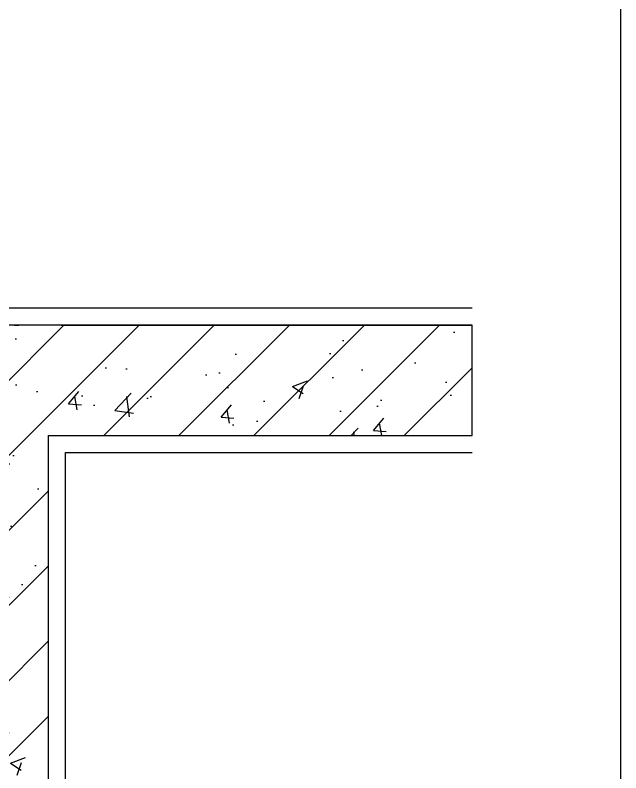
# Model space of a CAD drawing. Extents: x 6843040 to 15500510, y -6507076 to -4940511.
# Drawn here: x 7648489 to 7649201, y -6175511 to -6174619 of the extents above; entities that cross this region are included whole.
import ezdxf

# ---------------------------------------------------------------- set-up
doc = ezdxf.new("R2010")
doc.units = 0
doc.header["$LTSCALE"] = 1000
doc.header["$MEASUREMENT"] = 0
doc.linetypes.add('DOTE', pattern=[2.42, 2, -0.2, 0.02, -0.2])
for name, color, linetype in [('DOTE', 8, 'DOTE'), ('E_LINE_1', 1, 'Continuous'), ('PUB_HATCH', 8, 'Continuous'), ('PUB_TITLE', 4, 'Continuous'), ('批荡层', 213, 'Continuous')]:
    doc.layers.add(name, color=color, linetype=linetype)

msp = doc.modelspace()

# ---------------------------------------------------------------- hatches: boundary and pattern name
at = {"layer": 'PUB_HATCH'}
h = msp.add_hatch(dxfattribs=at)
h.set_pattern_fill('钢筋混凝土', color=256, scale=25, style=0)
h.set_pattern_definition([(45, (100, -4000), (-44.19417382, 44.19417382), []), (50, (100, -4000), (179.3150457, -15.6880337), [18.75, -206.25]), (355, (100, -4000), (-34.6878334, 188.0480334), [15, -165]), (100.4514, (114.94, -4001.3), (144.6273454, 172.3598855), [15.9350475, -175.285528]), (46.1842, (100, -3950), (266.810262, -41.3797536), [28.125, -309.375]), (96.6356, (122.23, -3953.45), (233.6656764, 243.529468), [23.902572, -262.92825]), (351.1842, (100, -3950), (233.665486, 243.52965), [22.5, -247.5]), (21, (125, -3962.5), (149.226763, -100.6547227), [18.75, -206.25]), (326, (125, -3962.5), (60.828833, 181.2875113), [15, -165]), (71.4514, (137.44, -3970.89), (210.055657, 80.6326242), [15.9350475, -175.285528]), (37.5, (100, -4000), (3.03996383, 83.22346346), [0, -163, 0, -167.5, 0, -165.625]), (7.5, (100, -4000), (65.7673844, 98.602928), [0, -95.5, 0, -159.25, 0, -63.125]), (327.5, (44.25, -4000), (133.45560904, -5.63871793), [0, -62.5, 0, -195, 0, -258.75]), (317.5, (19.25, -4000), (145.7965423, 25.0262456), [0, -81.25, 0, -129.5, 0, -183.75])])
h.paths.add_polyline_path([(7649025.88, -6175113.89), (7649025.88, -6174983.89), (7648427.69, -6174983.89), (7648427.69, -6174783.89), (7648227.69, -6174783.89), (7648227.69, -6175983.89), (7648527.69, -6175983.89), (7648527.69, -6175113.89)])

# ---------------------------------------------------------------- linework, layer by layer
at = {"layer": 'DOTE', "linetype": 'DOTE', "ltscale": 0.25}
msp.add_lwpolyline([(7646727.69, -6174983.89), (7649025.88, -6174983.89)], dxfattribs=at)
at = {"layer": 'E_LINE_1'}
msp.add_lwpolyline([(7648227.69, -6174783.89), (7648227.69, -6175983.89), (7648527.69, -6175983.89), (7648527.69, -6175113.89), (7649025.88, -6175113.89), (7649025.88, -6174983.89), (7648427.69, -6174983.89), (7648427.69, -6174783.89), (7648227.69, -6174783.89)], dxfattribs=at)
at = {"layer": 'PUB_TITLE'}
msp.add_lwpolyline([(7649200.95, -6181597.42), (7649200.95, -6147072.42)], dxfattribs=at)
at = {"layer": '批荡层'}
msp.add_lwpolyline([(7649025.88, -6174963.89), (7648447.69, -6174963.89), (7648447.69, -6174763.89), (7648207.69, -6174763.89), (7648207.69, -6176003.89), (7648547.69, -6176003.89), (7648547.69, -6175133.89), (7649025.88, -6175133.89)], dxfattribs=at)

doc.saveas('drawing.dxf')
